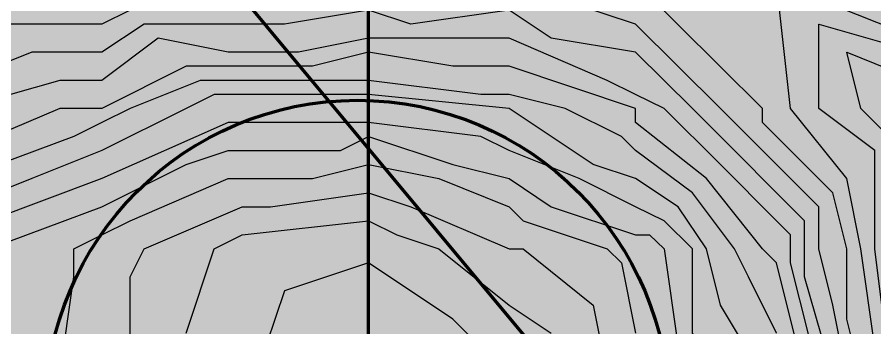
# Model space of a CAD drawing. Header units: millimetres. Extents: x 401 to 30661, y 2016 to 22119.
# Drawn here: x 5954 to 7411, y 13913 to 14440 of the extents above; entities that cross this region are included whole.
import ezdxf

# ---------------------------------------------------------------- set-up
doc = ezdxf.new("R2010")
doc.units = ezdxf.units.MM
doc.layers.add('1ST', color=51, linetype='Continuous', lineweight=50, true_color=0x7debff)
doc.layers.add('4TH DETAILS', color=125, linetype='Continuous', lineweight=15, true_color=0x39ffb0)
doc.layers.add('BACKGROUND', color=7, linetype='Continuous', true_color=0x000000)
doc.layers.add('GLOW-CYAN', color=7, linetype='Continuous', lineweight=100, true_color=0x7debff, transparency=0.8)
doc.layers.add('GLOW-EMERALD-2', color=7, linetype='Continuous', lineweight=30, true_color=0x39ffb0, transparency=0.8)
doc.layers.add('LAYOUT', color=83, linetype='Continuous', lineweight=50, true_color=0x7debff, plot=False)

msp = doc.modelspace()

# ---------------------------------------------------------------- hatches: boundary and pattern name
at = {"layer": 'BACKGROUND'}
h = msp.add_hatch(color=256, dxfattribs=at)
h.dxf.hatch_style = 1
h.paths.add_polyline_path([(400.723, 2015.745), (30660.634, 2015.745), (30660.634, 22119.328), (400.723, 22119.328)])

# ---------------------------------------------------------------- linework, layer by layer
at = {"layer": '1ST', "true_color": 0x39ffb0}
msp.add_circle((6531.7, 13769.252), 529.701, dxfattribs=at)
at = {"layer": '4TH DETAILS'}
for points in [[(7243.823, 12830.631), (7219.977, 12926.013), (7243.823, 13045.239), (7291.513, 13140.621), (7315.359, 13307.538), (7339.204, 13379.075), (7363.049, 13474.456), (7363.049, 13593.683), (7339.204, 13712.91), (7363.049, 13832.136), (7339.204, 13951.363), (7315.359, 14046.745), (7315.359, 14118.281), (7243.823, 14189.817), (7196.132, 14237.508), (7148.441, 14285.198), (7003.966, 14428.27), (6789.358, 14499.807)], [(7386.895, 12687.559), (7243.823, 12926.013), (7339.204, 13140.621), (7363.049, 13259.848), (7363.049, 13379.075), (7386.895, 13450.611), (7386.895, 13593.683), (7386.895, 13736.755), (7386.895, 13832.136), (7363.049, 13927.518), (7363.049, 14046.745), (7339.204, 14142.126), (7243.823, 14237.508), (7219.977, 14261.353), (7219.977, 14285.198), (7003.966, 14499.807), (6980.121, 14499.807)], [(7434.585, 13593.683), (7410.74, 13760.6), (7410.74, 13832.136), (7410.74, 13879.827), (7386.895, 14046.745), (7363.049, 14165.971), (7267.668, 14285.198), (7243.823, 14499.807), (7482.276, 14404.425)], [(7339.204, 13832.136), (7291.513, 13999.054), (7291.513, 14046.745), (7291.513, 14094.435), (7243.823, 14142.126), (7172.287, 14213.662), (7100.75, 14285.198), (7003.966, 14380.58), (6860.894, 14404.425), (6789.358, 14452.116), (6622.441, 14428.27), (6550.904, 14452.116), (6407.832, 14428.27), (6336.296, 14428.27), (6169.379, 14428.27), (6097.843, 14380.58), (5978.616, 14380.58), (5857.986, 14332.889)], [(6145.533, 14452.116), (6097.843, 14428.27), (5929.522, 14428.27)], [(7434.585, 13855.982), (7410.74, 14046.745), (7410.74, 14213.662), (7315.359, 14285.198), (7315.359, 14428.27), (7482.276, 14380.58)], [(7315.359, 13832.136), (7267.668, 14022.899), (7267.668, 14046.745), (7267.668, 14070.59), (7243.823, 14094.435), (7148.441, 14189.817), (7053.06, 14285.198), (7003.966, 14309.044), (6956.276, 14332.889), (6789.358, 14404.425), (6670.131, 14404.425), (6550.904, 14404.425), (6431.678, 14380.58), (6312.451, 14380.58), (6193.224, 14404.425), (6097.843, 14332.889), (6026.307, 14332.889), (5857.986, 14285.198)], [(7291.513, 13832.136), (7243.823, 14022.899), (7219.977, 14046.745), (7124.596, 14165.971), (7003.966, 14261.353), (7003.966, 14285.198), (6789.358, 14356.734), (6693.977, 14356.734), (6550.904, 14380.58), (6455.523, 14356.734), (6312.451, 14356.734), (6240.915, 14356.734), (6097.843, 14285.198), (6073.997, 14285.198), (6026.307, 14285.198), (5857.986, 14213.662)], [(7243.823, 13903.672), (7196.132, 13999.054), (7172.287, 14046.745), (7100.75, 14142.126), (7003.966, 14213.662), (6980.121, 14237.508), (6884.74, 14285.198), (6789.358, 14309.044), (6741.667, 14309.044), (6550.904, 14332.889), (6503.214, 14332.889), (6312.451, 14332.889), (6264.76, 14332.889), (6145.533, 14285.198), (6097.843, 14261.353), (6050.152, 14237.508), (5857.986, 14165.971)], [(7076.905, 12854.477), (7053.06, 12926.013), (7076.905, 12973.703), (7076.905, 13140.621), (7076.905, 13307.538), (7100.75, 13379.075), (7124.596, 13498.301), (7148.441, 13593.683), (7196.132, 13784.446), (7219.977, 13832.136), (7148.441, 13951.363), (7124.596, 14046.745), (7076.905, 14118.281), (7003.966, 14165.971), (6932.43, 14189.817), (6789.358, 14285.198), (6550.904, 14309.044), (6527.059, 14309.044), (6312.451, 14309.044), (6288.606, 14309.044), (6240.915, 14285.198), (6097.843, 14213.662), (5978.616, 14165.971), (5857.986, 14118.281)], [(7053.06, 12687.559), (7027.812, 12926.013), (7053.06, 13140.621), (7053.06, 13331.384), (7053.06, 13379.075), (7076.905, 13426.765), (7076.905, 13593.683), (7124.596, 13689.064), (7148.441, 13832.136), (7100.75, 13903.672), (7100.75, 14046.745), (7053.06, 14094.435), (7003.966, 14118.281), (6908.585, 14165.971), (6789.358, 14213.662), (6741.667, 14237.508), (6550.904, 14261.353), (6312.451, 14261.353), (6097.843, 14165.971), (5905.677, 14094.435)], [(5905.677, 14046.745), (6097.843, 14118.281), (6240.915, 14189.817), (6312.451, 14213.662), (6503.214, 14213.662), (6550.904, 14237.508), (6693.977, 14189.817), (6789.358, 14165.971), (6860.894, 14118.281), (7003.966, 14070.59), (7027.812, 14070.59), (7053.06, 14046.745), (7076.905, 13879.827), (7100.75, 13832.136), (7027.812, 13617.528), (7027.812, 13593.683), (7003.966, 13498.301), (7003.966, 13379.075), (7003.966, 13355.229), (7003.966, 13140.621), (6980.121, 12949.858), (6980.121, 12926.013), (7003.966, 12711.404)], [(6026.307, 13832.136), (6050.152, 13999.054), (6050.152, 14046.745), (6097.843, 14070.59), (6145.533, 14094.435), (6312.451, 14165.971), (6455.523, 14165.971), (6550.904, 14189.817), (6670.131, 14165.971), (6789.358, 14118.281), (6813.203, 14094.435), (6956.276, 14046.745), (6980.121, 14022.899), (7003.966, 13903.672)], [(6145.533, 13832.136), (6145.533, 13999.054), (6169.379, 14046.745), (6336.296, 14118.281), (6383.987, 14118.281), (6550.904, 14142.126), (6622.441, 14118.281), (6789.358, 14046.745), (6813.203, 14046.745), (6932.43, 13951.363), (6956.276, 13832.136)], [(6240.915, 13903.672), (6288.606, 14046.745), (6336.296, 14070.59), (6550.904, 14094.435), (6598.595, 14070.59), (6670.131, 14046.745), (6789.358, 13951.363), (6860.894, 13903.672)], [(6789.358, 13720.696), (6789.358, 13832.136), (6693.977, 13927.518), (6550.904, 14022.899), (6407.832, 13975.209), (6377.648, 13884.657)]]:
    msp.add_lwpolyline(points, dxfattribs=at)
msp.add_lwpolyline([(7601.503, 14380.58), (7696.884, 14356.734), (7911.493, 14285.198), (7935.338, 14285.198), (7959.183, 14285.198), (7959.183, 14237.508), (8006.874, 14046.745), (7935.338, 13879.827), (7887.647, 13832.136), (7816.111, 13712.91), (7744.575, 13593.683), (7696.884, 13545.992), (7601.503, 13498.301), (7577.658, 13593.683), (7506.122, 13641.374), (7482.276, 13832.136), (7482.276, 13855.982), (7434.585, 14046.745), (7434.585, 14237.508), (7386.895, 14285.198), (7363.049, 14380.58), (7482.276, 14332.889)], close=True, dxfattribs=at)
at = {"layer": 'GLOW-CYAN'}
for points in [[(5800.723, 15115.853), (9550.723, 10615.853)], [(6550.723, 6115.853), (6550.723, 15115.853)]]:
    msp.add_lwpolyline(points, dxfattribs=at)
msp.add_circle((6531.7, 13769.252), 529.701, dxfattribs=at)
at = {"layer": 'GLOW-EMERALD-2'}
for points in [[(7243.823, 12830.631), (7219.977, 12926.013), (7243.823, 13045.239), (7291.513, 13140.621), (7315.359, 13307.538), (7339.204, 13379.075), (7363.049, 13474.456), (7363.049, 13593.683), (7339.204, 13712.91), (7363.049, 13832.136), (7339.204, 13951.363), (7315.359, 14046.745), (7315.359, 14118.281), (7243.823, 14189.817), (7196.132, 14237.508), (7148.441, 14285.198), (7003.966, 14428.27), (6789.358, 14499.807)], [(7386.895, 12687.559), (7243.823, 12926.013), (7339.204, 13140.621), (7363.049, 13259.848), (7363.049, 13379.075), (7386.895, 13450.611), (7386.895, 13593.683), (7386.895, 13736.755), (7386.895, 13832.136), (7363.049, 13927.518), (7363.049, 14046.745), (7339.204, 14142.126), (7243.823, 14237.508), (7219.977, 14261.353), (7219.977, 14285.198), (7003.966, 14499.807), (6980.121, 14499.807)], [(7434.585, 13593.683), (7410.74, 13760.6), (7410.74, 13832.136), (7410.74, 13879.827), (7386.895, 14046.745), (7363.049, 14165.971), (7267.668, 14285.198), (7243.823, 14499.807), (7482.276, 14404.425)], [(7339.204, 13832.136), (7291.513, 13999.054), (7291.513, 14046.745), (7291.513, 14094.435), (7243.823, 14142.126), (7172.287, 14213.662), (7100.75, 14285.198), (7003.966, 14380.58), (6860.894, 14404.425), (6789.358, 14452.116), (6622.441, 14428.27), (6550.904, 14452.116), (6407.832, 14428.27), (6336.296, 14428.27), (6169.379, 14428.27), (6097.843, 14380.58), (5978.616, 14380.58), (5857.986, 14332.889)], [(6145.533, 14452.116), (6097.843, 14428.27), (5929.522, 14428.27)], [(7434.585, 13855.982), (7410.74, 14046.745), (7410.74, 14213.662), (7315.359, 14285.198), (7315.359, 14428.27), (7482.276, 14380.58)], [(7315.359, 13832.136), (7267.668, 14022.899), (7267.668, 14046.745), (7267.668, 14070.59), (7243.823, 14094.435), (7148.441, 14189.817), (7053.06, 14285.198), (7003.966, 14309.044), (6956.276, 14332.889), (6789.358, 14404.425), (6670.131, 14404.425), (6550.904, 14404.425), (6431.678, 14380.58), (6312.451, 14380.58), (6193.224, 14404.425), (6097.843, 14332.889), (6026.307, 14332.889), (5857.986, 14285.198)], [(7291.513, 13832.136), (7243.823, 14022.899), (7219.977, 14046.745), (7124.596, 14165.971), (7003.966, 14261.353), (7003.966, 14285.198), (6789.358, 14356.734), (6693.977, 14356.734), (6550.904, 14380.58), (6455.523, 14356.734), (6312.451, 14356.734), (6240.915, 14356.734), (6097.843, 14285.198), (6073.997, 14285.198), (6026.307, 14285.198), (5857.986, 14213.662)], [(7243.823, 13903.672), (7196.132, 13999.054), (7172.287, 14046.745), (7100.75, 14142.126), (7003.966, 14213.662), (6980.121, 14237.508), (6884.74, 14285.198), (6789.358, 14309.044), (6741.667, 14309.044), (6550.904, 14332.889), (6503.214, 14332.889), (6312.451, 14332.889), (6264.76, 14332.889), (6145.533, 14285.198), (6097.843, 14261.353), (6050.152, 14237.508), (5857.986, 14165.971)], [(7076.905, 12854.477), (7053.06, 12926.013), (7076.905, 12973.703), (7076.905, 13140.621), (7076.905, 13307.538), (7100.75, 13379.075), (7124.596, 13498.301), (7148.441, 13593.683), (7196.132, 13784.446), (7219.977, 13832.136), (7148.441, 13951.363), (7124.596, 14046.745), (7076.905, 14118.281), (7003.966, 14165.971), (6932.43, 14189.817), (6789.358, 14285.198), (6550.904, 14309.044), (6527.059, 14309.044), (6312.451, 14309.044), (6288.606, 14309.044), (6240.915, 14285.198), (6097.843, 14213.662), (5978.616, 14165.971), (5857.986, 14118.281)], [(7053.06, 12687.559), (7027.812, 12926.013), (7053.06, 13140.621), (7053.06, 13331.384), (7053.06, 13379.075), (7076.905, 13426.765), (7076.905, 13593.683), (7124.596, 13689.064), (7148.441, 13832.136), (7100.75, 13903.672), (7100.75, 14046.745), (7053.06, 14094.435), (7003.966, 14118.281), (6908.585, 14165.971), (6789.358, 14213.662), (6741.667, 14237.508), (6550.904, 14261.353), (6312.451, 14261.353), (6097.843, 14165.971), (5905.677, 14094.435)], [(5905.677, 14046.745), (6097.843, 14118.281), (6240.915, 14189.817), (6312.451, 14213.662), (6503.214, 14213.662), (6550.904, 14237.508), (6693.977, 14189.817), (6789.358, 14165.971), (6860.894, 14118.281), (7003.966, 14070.59), (7027.812, 14070.59), (7053.06, 14046.745), (7076.905, 13879.827), (7100.75, 13832.136), (7027.812, 13617.528), (7027.812, 13593.683), (7003.966, 13498.301), (7003.966, 13379.075), (7003.966, 13355.229), (7003.966, 13140.621), (6980.121, 12949.858), (6980.121, 12926.013), (7003.966, 12711.404)], [(6026.307, 13832.136), (6050.152, 13999.054), (6050.152, 14046.745), (6097.843, 14070.59), (6145.533, 14094.435), (6312.451, 14165.971), (6455.523, 14165.971), (6550.904, 14189.817), (6670.131, 14165.971), (6789.358, 14118.281), (6813.203, 14094.435), (6956.276, 14046.745), (6980.121, 14022.899), (7003.966, 13903.672)], [(6145.533, 13832.136), (6145.533, 13999.054), (6169.379, 14046.745), (6336.296, 14118.281), (6383.987, 14118.281), (6550.904, 14142.126), (6622.441, 14118.281), (6789.358, 14046.745), (6813.203, 14046.745), (6932.43, 13951.363), (6956.276, 13832.136)], [(6240.915, 13903.672), (6288.606, 14046.745), (6336.296, 14070.59), (6550.904, 14094.435), (6598.595, 14070.59), (6670.131, 14046.745), (6789.358, 13951.363), (6860.894, 13903.672)], [(6789.358, 13720.696), (6789.358, 13832.136), (6693.977, 13927.518), (6550.904, 14022.899), (6407.832, 13975.209), (6377.648, 13884.657)]]:
    msp.add_lwpolyline(points, dxfattribs=at)
msp.add_lwpolyline([(7601.503, 14380.58), (7696.884, 14356.734), (7911.493, 14285.198), (7935.338, 14285.198), (7959.183, 14285.198), (7959.183, 14237.508), (8006.874, 14046.745), (7935.338, 13879.827), (7887.647, 13832.136), (7816.111, 13712.91), (7744.575, 13593.683), (7696.884, 13545.992), (7601.503, 13498.301), (7577.658, 13593.683), (7506.122, 13641.374), (7482.276, 13832.136), (7482.276, 13855.982), (7434.585, 14046.745), (7434.585, 14237.508), (7386.895, 14285.198), (7363.049, 14380.58), (7482.276, 14332.889)], close=True, dxfattribs=at)
at = {"layer": 'LAYOUT'}
for points in [[(5800.723, 15115.853), (9550.723, 10615.853)], [(6550.723, 6115.853), (6550.723, 15115.853)]]:
    msp.add_lwpolyline(points, dxfattribs=at)

doc.saveas('drawing.dxf')
